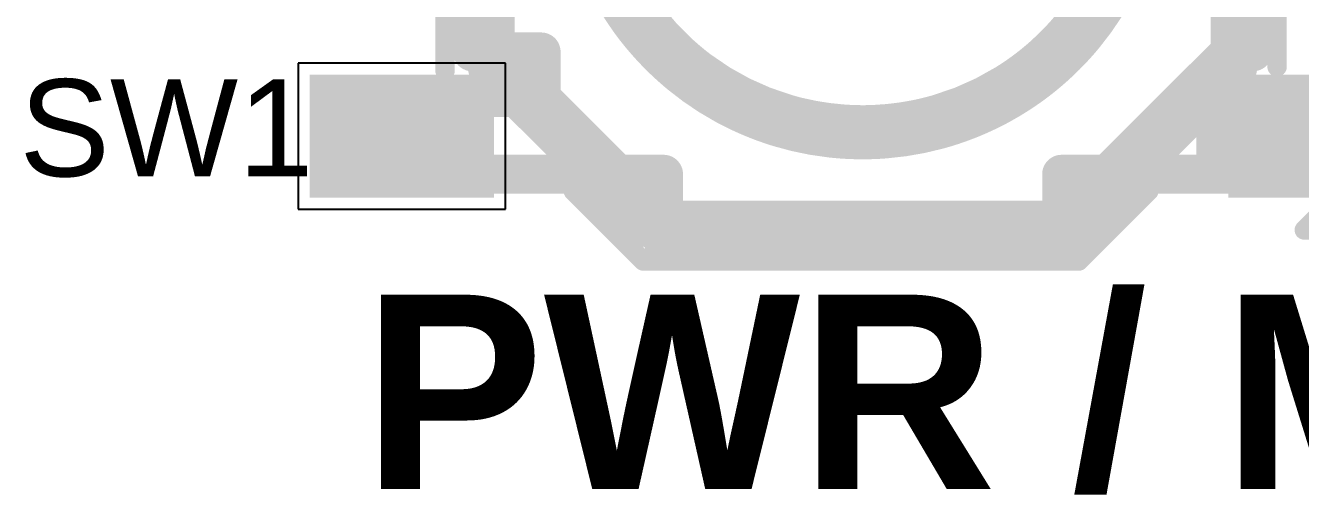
# Model space of a CAD drawing. Header units: inches. Extents: x -1.1 to 11.7, y -0.3 to 2.8.
# Drawn here: x -0.0381 to 0.2898, y 0.1892 to 0.3099 of the extents above; entities that cross this region are included whole.
import ezdxf

# ---------------------------------------------------------------- set-up
doc = ezdxf.new("R2010")
doc.units = ezdxf.units.IN
doc.header["$MEASUREMENT"] = 0
for name, color, linetype in [('Dimensions', 6, 'Continuous'), ('Top Layer', 1, 'Continuous'), ('Top Overlay', 2, 'Continuous'), ('Top Paste', 8, 'Continuous'), ('Top Solder', 216, 'Continuous')]:
    doc.layers.add(name, color=color, linetype=linetype)
doc.styles.add('Arial', font='', dxfattribs={"height": 0.2})
doc.styles.add('Arial_Bold', font='', dxfattribs={"height": 0.2})
doc.styles.get('Arial').set_extended_font_data('Arial')
doc.styles.get('Arial_Bold').set_extended_font_data('Arial', bold=True)

# ---------------------------------------------------------------- blocks, each defined once
blk = doc.blocks.new('TC_0522C_1_7_260G__24')
at = {"layer": 'Top Layer'}
for points in [[(-0.1378, 0.08465), (-0.09843, 0.08465), (-0.09843, 0.06102), (-0.1378, 0.06102)], [(0.09843, 0.08465), (0.1378, 0.08465), (0.1378, 0.06102), (0.09843, 0.06102)], [(-0.1378, -0.06102), (-0.09843, -0.06102), (-0.09843, -0.08465), (-0.1378, -0.08465)], [(0.09843, -0.06102), (0.1378, -0.06102), (0.1378, -0.08465), (0.09843, -0.08465)]]:
    blk.add_hatch(color=1, dxfattribs=at).paths.add_polyline_path(points)
at = {"layer": 'Top Paste'}
for points in [[(-0.1378, 0.08465), (-0.09843, 0.08465), (-0.09843, 0.06102), (-0.1378, 0.06102)], [(0.09843, 0.08465), (0.1378, 0.08465), (0.1378, 0.06102), (0.09843, 0.06102)], [(-0.1378, -0.06102), (-0.09843, -0.06102), (-0.09843, -0.08465), (-0.1378, -0.08465)], [(0.09843, -0.06102), (0.1378, -0.06102), (0.1378, -0.08465), (0.09843, -0.08465)]]:
    blk.add_hatch(color=8, dxfattribs=at).paths.add_polyline_path(points)
at = {"layer": 'Top Solder'}
for points in [[(-0.1418, 0.08865), (-0.09443, 0.08865), (-0.09443, 0.05702), (-0.1418, 0.05702)], [(0.09443, 0.08865), (0.1418, 0.08865), (0.1418, 0.05702), (0.09443, 0.05702)], [(-0.1418, -0.05702), (-0.09443, -0.05702), (-0.09443, -0.08865), (-0.1418, -0.08865)], [(0.09443, -0.05702), (0.1418, -0.05702), (0.1418, -0.08865), (0.09443, -0.08865)]]:
    blk.add_hatch(color=216, dxfattribs=at).paths.add_polyline_path(points)
at = {"layer": 'Top Overlay'}
for points in [[(-0.056, 0.105, 0.005, 0.005, 0), (-0.074, 0.087, 0.005, 0.005, 0)], [(0.056, 0.105, 0.005, 0.005, 0), (-0.056, 0.105, 0.005, 0.005, 0)], [(0.074, 0.087, 0.005, 0.005, 0), (0.056, 0.105, 0.005, 0.005, 0)], [(-0.119, 0.092, 0.005, 0.005, 0), (-0.124, 0.097, 0.005, 0.005, 0)], [(-0.114, 0.097, 0.005, 0.005, 0), (-0.124, 0.097, 0.005, 0.005, 0)], [(-0.114, 0.097, 0.005, 0.005, 0), (-0.119, 0.092, 0.005, 0.005, 0)], [(-0.107, -0.054, 0.005, 0.005, 0), (-0.107, 0.055, 0.005, 0.005, 0)], [(0.107, 0.056, 0.005, 0.005, 0), (0.107, -0.054, 0.005, 0.005, 0)], [(-0.056, -0.105, 0.005, 0.005, 0), (-0.074, -0.087, 0.005, 0.005, 0)], [(0.074, -0.087, 0.005, 0.005, 0), (0.056, -0.105, 0.005, 0.005, 0)], [(0.056, -0.105, 0.005, 0.005, 0), (-0.056, -0.105, 0.005, 0.005, 0)]]:
    blk.add_lwpolyline(points, format="xyseb", dxfattribs=at)
for points in [[(-0.05725, 0.105, 0.0025, 0.0025, 1), (-0.05475, 0.105, 0.0025, 0.0025, 1)], [(-0.05725, 0.105, 0.0025, 0.0025, 1), (-0.05475, 0.105, 0.0025, 0.0025, 1)], [(0.05475, 0.105, 0.0025, 0.0025, 1), (0.05725, 0.105, 0.0025, 0.0025, 1)], [(0.05475, 0.105, 0.0025, 0.0025, 1), (0.05725, 0.105, 0.0025, 0.0025, 1)], [(-0.12525, 0.097, 0.0025, 0.0025, 1), (-0.12275, 0.097, 0.0025, 0.0025, 1)], [(-0.12525, 0.097, 0.0025, 0.0025, 1), (-0.12275, 0.097, 0.0025, 0.0025, 1)], [(-0.11525, 0.097, 0.0025, 0.0025, 1), (-0.11275, 0.097, 0.0025, 0.0025, 1)], [(-0.11525, 0.097, 0.0025, 0.0025, 1), (-0.11275, 0.097, 0.0025, 0.0025, 1)], [(-0.12025, 0.092, 0.0025, 0.0025, 1), (-0.11775, 0.092, 0.0025, 0.0025, 1)], [(-0.12025, 0.092, 0.0025, 0.0025, 1), (-0.11775, 0.092, 0.0025, 0.0025, 1)], [(-0.07525, 0.087, 0.0025, 0.0025, 1), (-0.07275, 0.087, 0.0025, 0.0025, 1)], [(0.07275, 0.087, 0.0025, 0.0025, 1), (0.07525, 0.087, 0.0025, 0.0025, 1)], [(-0.10825, 0.055, 0.0025, 0.0025, 1), (-0.10575, 0.055, 0.0025, 0.0025, 1)], [(0.10575, 0.056, 0.0025, 0.0025, 1), (0.10825, 0.056, 0.0025, 0.0025, 1)], [(-0.10825, -0.054, 0.0025, 0.0025, 1), (-0.10575, -0.054, 0.0025, 0.0025, 1)], [(0.10575, -0.054, 0.0025, 0.0025, 1), (0.10825, -0.054, 0.0025, 0.0025, 1)], [(-0.07525, -0.087, 0.0025, 0.0025, 1), (-0.07275, -0.087, 0.0025, 0.0025, 1)], [(0.07275, -0.087, 0.0025, 0.0025, 1), (0.07525, -0.087, 0.0025, 0.0025, 1)], [(-0.05725, -0.105, 0.0025, 0.0025, 1), (-0.05475, -0.105, 0.0025, 0.0025, 1)], [(-0.05725, -0.105, 0.0025, 0.0025, 1), (-0.05475, -0.105, 0.0025, 0.0025, 1)], [(0.05475, -0.105, 0.0025, 0.0025, 1), (0.05725, -0.105, 0.0025, 0.0025, 1)], [(0.05475, -0.105, 0.0025, 0.0025, 1), (0.05725, -0.105, 0.0025, 0.0025, 1)]]:
    blk.add_lwpolyline(points, format="xyseb", close=True, dxfattribs=at)

msp = doc.modelspace()

# ---------------------------------------------------------------- hatches: boundary and pattern name
at = {"layer": 'Top Layer'}
msp.add_hatch(color=1, dxfattribs=at).paths.add_polyline_path([(0.26297, 0.26965), (0.29488, 0.26965), (0.29488, 0.29327), (0.26297, 0.29327)])

# ---------------------------------------------------------------- linework, layer by layer
at = {"layer": 'Dimensions'}
for points in [[(0.17717, 0.28245, 0.01, 0.01, -1), (0.17717, 0.42621, 0.01, 0.01, 0)], [(0.17717, 0.42621, 0.01, 0.01, -1), (0.17717, 0.28245, 0.01, 0.01, 0)], [(0.07677, 0.30315, 0.01, 0.01, 0), (0.07677, 0.40551, 0.01, 0.01, 0)], [(0.08268, 0.30315, 0.01, 0.01, 0), (0.08268, 0.40551, 0.01, 0.01, 0)], [(0.27165, 0.30315, 0.01, 0.01, 0), (0.27165, 0.40551, 0.01, 0.01, 0)], [(0.27756, 0.30315, 0.01, 0.01, 0), (0.27756, 0.40551, 0.01, 0.01, 0)], [(0.11699, 0.3115, 0.01, 0.01, -0.029802), (0.11241, 0.31881, 0.01, 0.01, 0)], [(0.24192, 0.31882, 0.01, 0.01, -0.04711), (0.23427, 0.3075, 0.01, 0.01, 0)], [(0.23677, 0.31781, 0.01, 0.01, -0.01472), (0.23453, 0.31438, 0.01, 0.01, 0)], [(0.12959, 0.30312, 0.01, 0.01, -0.060138), (0.11866, 0.31607, 0.01, 0.01, 0)], [(0.23453, 0.31438, 0.01, 0.01, -0.018719), (0.23135, 0.31018, 0.01, 0.01, 0)], [(0.11945, 0.30824, 0.01, 0.01, -0.014035), (0.11699, 0.3115, 0.01, 0.01, 0)], [(0.23135, 0.31018, 0.01, 0.01, -0.039139), (0.2237, 0.30217, 0.01, 0.01, 0)], [(0.12099, 0.30639, 0.01, 0.01, -0.008196), (0.11945, 0.30824, 0.01, 0.01, 0)], [(0.23427, 0.3075, 0.01, 0.01, -0.008139), (0.23271, 0.30566, 0.01, 0.01, 0)], [(0.12227, 0.30494, 0.01, 0.01, -0.006511), (0.12099, 0.30639, 0.01, 0.01, 0)], [(0.12342, 0.30369, 0.01, 0.01, -0.005657), (0.12227, 0.30494, 0.01, 0.01, 0)], [(0.12582, 0.30126, 0.01, 0.01, -0.011177), (0.12342, 0.30369, 0.01, 0.01, 0)], [(0.23141, 0.30422, 0.01, 0.01, -0.005613), (0.23024, 0.30298, 0.01, 0.01, 0)], [(0.23271, 0.30566, 0.01, 0.01, -0.006463), (0.23141, 0.30422, 0.01, 0.01, 0)], [(0.07677, 0.30315, 0.01, 0.01, 0), (0.08268, 0.30315, 0.01, 0.01, 0)], [(0.08071, 0.29887, 0.01, 0.01, 0), (0.08071, 0.30315, 0.01, 0.01, 0)], [(0.08268, 0.29969, 0.01, 0.01, 0), (0.08268, 0.30315, 0.01, 0.01, 0)], [(0.08268, 0.30315, 0.01, 0.01, 0), (0.09449, 0.30315, 0.01, 0.01, 0)], [(0.09449, 0.29134, 0.01, 0.01, 0), (0.09449, 0.30315, 0.01, 0.01, 0)], [(0.12706, 0.30009, 0.01, 0.01, -0.005613), (0.12582, 0.30126, 0.01, 0.01, 0)], [(0.1285, 0.29879, 0.01, 0.01, -0.006463), (0.12706, 0.30009, 0.01, 0.01, 0)], [(0.1315, 0.30141, 0.01, 0.01, -0.009168), (0.12959, 0.30312, 0.01, 0.01, 0)], [(0.13291, 0.30022, 0.01, 0.01, -0.006641), (0.1315, 0.30141, 0.01, 0.01, 0)], [(0.13415, 0.29922, 0.01, 0.01, -0.005804), (0.13291, 0.30022, 0.01, 0.01, 0)], [(0.22213, 0.30081, 0.01, 0.01, -0.005806), (0.22089, 0.29979, 0.01, 0.01, 0)], [(0.2237, 0.30217, 0.01, 0.01, -0.007483), (0.22213, 0.30081, 0.01, 0.01, 0)], [(0.22781, 0.30059, 0.01, 0.01, -0.005657), (0.22656, 0.29943, 0.01, 0.01, 0)], [(0.23024, 0.30298, 0.01, 0.01, -0.011177), (0.22781, 0.30059, 0.01, 0.01, 0)], [(0.24016, 0.27165, 0.01, 0.01, 0), (0.27165, 0.30315, 0.01, 0.01, 0)], [(0.27165, 0.29969, 0.01, 0.01, 0), (0.27165, 0.30315, 0.01, 0.01, 0)], [(0.27165, 0.30315, 0.01, 0.01, 0), (0.27756, 0.30315, 0.01, 0.01, 0)], [(0.27165, 0.30315, 0.01, 0.01, 0), (0.27165, 0.30315, 0.01, 0.01, 0)], [(0.27362, 0.29887, 0.01, 0.01, 0), (0.27362, 0.30315, 0.01, 0.01, 0)], [(0.08071, 0.29887, 0.01, 0.01, 0), (0.08268, 0.29969, 0.01, 0.01, 0)], [(0.08071, 0.29887, 0.01, 0.01, 0), (0.12171, 0.25787, 0.01, 0.01, 0)], [(0.08268, 0.29969, 0.01, 0.01, 0), (0.12252, 0.25984, 0.01, 0.01, 0)], [(0.13033, 0.29723, 0.01, 0.01, -0.008139), (0.1285, 0.29879, 0.01, 0.01, 0)], [(0.14166, 0.28957, 0.01, 0.01, -0.04711), (0.13033, 0.29723, 0.01, 0.01, 0)], [(0.13522, 0.2984, 0.01, 0.01, -0.004979), (0.13415, 0.29922, 0.01, 0.01, 0)], [(0.15759, 0.28722, 0.01, 0.01, -0.090271), (0.13522, 0.2984, 0.01, 0.01, 0)], [(0.21911, 0.2984, 0.01, 0.01, -0.021832), (0.21406, 0.29495, 0.01, 0.01, 0)], [(0.21911, 0.2984, 0.01, 0.01, 0), (0.21982, 0.29895, 0.01, 0.01, 0)], [(0.22089, 0.29979, 0.01, 0.01, -0.004976), (0.21982, 0.29895, 0.01, 0.01, 0)], [(0.22511, 0.29816, 0.01, 0.01, -0.008196), (0.22325, 0.29662, 0.01, 0.01, 0)], [(0.22656, 0.29943, 0.01, 0.01, -0.006511), (0.22511, 0.29816, 0.01, 0.01, 0)], [(0.23181, 0.25984, 0.01, 0.01, 0), (0.27165, 0.29969, 0.01, 0.01, 0)], [(0.23262, 0.25787, 0.01, 0.01, 0), (0.27362, 0.29887, 0.01, 0.01, 0)], [(0.27165, 0.29969, 0.01, 0.01, 0), (0.27362, 0.29887, 0.01, 0.01, 0)], [(0.21406, 0.29495, 0.01, 0.01, -0.068203), (0.19674, 0.28722, 0.01, 0.01, 0)], [(0.22, 0.29416, 0.01, 0.01, -0.029802), (0.21269, 0.28958, 0.01, 0.01, 0)], [(0.22325, 0.29662, 0.01, 0.01, -0.014035), (0.22, 0.29416, 0.01, 0.01, 0)], [(0.05118, 0.29134, 0.01, 0.01, 0), (0.06962, 0.29134, 0.01, 0.01, 0)], [(0.05118, 0.27165, 0.01, 0.01, 0), (0.05118, 0.29134, 0.01, 0.01, 0)], [(0.06962, 0.29134, 0.01, 0.01, 0), (0.07145, 0.29134, 0.01, 0.01, 0)], [(0.06962, 0.27165, 0.01, 0.01, 0), (0.06962, 0.29134, 0.01, 0.01, 0)], [(0.07145, 0.29134, 0.01, 0.01, 0), (0.07312, 0.29134, 0.01, 0.01, 0)], [(0.07145, 0.27165, 0.01, 0.01, 0), (0.07145, 0.29134, 0.01, 0.01, 0)], [(0.07312, 0.29134, 0.01, 0.01, 0), (0.07677, 0.29134, 0.01, 0.01, 0)], [(0.07312, 0.27165, 0.01, 0.01, 0), (0.07312, 0.29134, 0.01, 0.01, 0)], [(0.07677, 0.27165, 0.01, 0.01, 0), (0.07677, 0.29134, 0.01, 0.01, 0)], [(0.07677, 0.29134, 0.01, 0.01, 0), (0.08824, 0.29134, 0.01, 0.01, 0)], [(0.09449, 0.29134, 0.01, 0.01, 0), (0.11417, 0.27165, 0.01, 0.01, 0)], [(0.26609, 0.29134, 0.01, 0.01, 0), (0.27756, 0.29134, 0.01, 0.01, 0)], [(0.27756, 0.29134, 0.01, 0.01, 0), (0.28121, 0.29134, 0.01, 0.01, 0)], [(0.27756, 0.27165, 0.01, 0.01, 0), (0.27756, 0.29134, 0.01, 0.01, 0)], [(0.28121, 0.29134, 0.01, 0.01, 0), (0.28288, 0.29134, 0.01, 0.01, 0)], [(0.28121, 0.27165, 0.01, 0.01, 0), (0.28121, 0.29134, 0.01, 0.01, 0)], [(0.28288, 0.29134, 0.01, 0.01, 0), (0.28471, 0.29134, 0.01, 0.01, 0)], [(0.28288, 0.27165, 0.01, 0.01, 0), (0.28288, 0.29134, 0.01, 0.01, 0)], [(0.28471, 0.29134, 0.01, 0.01, 0), (0.30315, 0.29134, 0.01, 0.01, 0)], [(0.28471, 0.27165, 0.01, 0.01, 0), (0.28471, 0.29134, 0.01, 0.01, 0)], [(0.14444, 0.28813, 0.01, 0.01, -0.010674), (0.14166, 0.28957, 0.01, 0.01, 0)], [(0.1464, 0.2872, 0.01, 0.01, -0.00734), (0.14444, 0.28813, 0.01, 0.01, 0)], [(0.14818, 0.28641, 0.01, 0.01, -0.006481), (0.1464, 0.2872, 0.01, 0.01, 0)], [(0.15759, 0.28722, 0.01, 0.01, 0), (0.15879, 0.28688, 0.01, 0.01, 0)], [(0.16065, 0.2864, 0.01, 0.01, -0.006797), (0.15879, 0.28688, 0.01, 0.01, 0)], [(0.19674, 0.28722, 0.01, 0.01, -0.005604), (0.1952, 0.28679, 0.01, 0.01, 0)], [(0.20704, 0.2868, 0.01, 0.01, 0), (0.20726, 0.2869, 0.01, 0.01, 0)], [(0.20726, 0.2869, 0.01, 0.01, 0), (0.20749, 0.287, 0.01, 0.01, 0)], [(0.20749, 0.287, 0.01, 0.01, 0), (0.20771, 0.2871, 0.01, 0.01, 0)], [(0.20771, 0.2871, 0.01, 0.01, 0), (0.20882, 0.28761, 0.01, 0.01, 0)], [(0.21055, 0.28846, 0.01, 0.01, -0.00651), (0.20882, 0.28761, 0.01, 0.01, 0)], [(0.21269, 0.28958, 0.01, 0.01, -0.008195), (0.21055, 0.28846, 0.01, 0.01, 0)], [(0.14976, 0.28576, 0.01, 0.01, -0.005632), (0.14818, 0.28641, 0.01, 0.01, 0)], [(0.14976, 0.28576, 0.01, 0.01, 0), (0.14998, 0.28567, 0.01, 0.01, 0)], [(0.14998, 0.28567, 0.01, 0.01, 0), (0.15021, 0.28558, 0.01, 0.01, 0)], [(0.15021, 0.28558, 0.01, 0.01, 0), (0.15043, 0.2855, 0.01, 0.01, 0)], [(0.15043, 0.2855, 0.01, 0.01, 0), (0.15065, 0.28541, 0.01, 0.01, 0)], [(0.15065, 0.28541, 0.01, 0.01, 0), (0.15086, 0.28533, 0.01, 0.01, 0)], [(0.15086, 0.28533, 0.01, 0.01, 0), (0.15107, 0.28525, 0.01, 0.01, 0)], [(0.15107, 0.28525, 0.01, 0.01, 0), (0.15128, 0.28517, 0.01, 0.01, 0)], [(0.15128, 0.28517, 0.01, 0.01, 0), (0.1519, 0.28494, 0.01, 0.01, 0)], [(0.1519, 0.28494, 0.01, 0.01, 0), (0.15211, 0.28487, 0.01, 0.01, 0)], [(0.15211, 0.28487, 0.01, 0.01, 0), (0.15231, 0.28479, 0.01, 0.01, 0)], [(0.15231, 0.28479, 0.01, 0.01, 0), (0.15252, 0.28472, 0.01, 0.01, 0)], [(0.15252, 0.28472, 0.01, 0.01, 0), (0.15273, 0.28465, 0.01, 0.01, 0)], [(0.15273, 0.28465, 0.01, 0.01, 0), (0.15293, 0.28457, 0.01, 0.01, 0)], [(0.15293, 0.28457, 0.01, 0.01, 0), (0.15314, 0.2845, 0.01, 0.01, 0)], [(0.15314, 0.2845, 0.01, 0.01, 0), (0.15378, 0.28429, 0.01, 0.01, 0)], [(0.15569, 0.28367, 0.01, 0.01, -0.006755), (0.15378, 0.28429, 0.01, 0.01, 0)], [(0.16892, 0.28094, 0.01, 0.01, -0.04649), (0.15569, 0.28367, 0.01, 0.01, 0)], [(0.17195, 0.28462, 0.01, 0.01, -0.041383), (0.16065, 0.2864, 0.01, 0.01, 0)], [(0.17417, 0.28449, 0.01, 0.01, -0.007951), (0.17195, 0.28462, 0.01, 0.01, 0)], [(0.17575, 0.28444, 0.01, 0.01, -0.00562), (0.17417, 0.28449, 0.01, 0.01, 0)], [(0.17717, 0.28442, 0.01, 0.01, -0.004945), (0.17575, 0.28444, 0.01, 0.01, 0)], [(0.17717, 0.28442, 0.01, 0.01, 0), (0.17745, 0.28442, 0.01, 0.01, 0)], [(0.17717, 0.28245, 0.01, 0.01, 0), (0.17717, 0.28442, 0.01, 0.01, 0)], [(0.17872, 0.28444, 0.01, 0.01, -0.004472), (0.17745, 0.28442, 0.01, 0.01, 0)], [(0.18046, 0.2845, 0.01, 0.01, -0.006159), (0.17872, 0.28444, 0.01, 0.01, 0)], [(0.1907, 0.28574, 0.01, 0.01, -0.03733), (0.18046, 0.2845, 0.01, 0.01, 0)], [(0.19335, 0.28632, 0.01, 0.01, -0.009709), (0.1907, 0.28574, 0.01, 0.01, 0)], [(0.1952, 0.28679, 0.01, 0.01, -0.006783), (0.19335, 0.28632, 0.01, 0.01, 0)], [(0.19907, 0.2838, 0.01, 0.01, -0.009085), (0.19651, 0.28306, 0.01, 0.01, 0)], [(0.20098, 0.28443, 0.01, 0.01, -0.006767), (0.19907, 0.2838, 0.01, 0.01, 0)], [(0.20267, 0.28503, 0.01, 0.01, -0.005973), (0.20098, 0.28443, 0.01, 0.01, 0)], [(0.20414, 0.28559, 0.01, 0.01, -0.005189), (0.20267, 0.28503, 0.01, 0.01, 0)], [(0.20414, 0.28559, 0.01, 0.01, 0), (0.20435, 0.28567, 0.01, 0.01, 0)], [(0.20435, 0.28567, 0.01, 0.01, 0), (0.20456, 0.28575, 0.01, 0.01, 0)], [(0.20456, 0.28575, 0.01, 0.01, 0), (0.20477, 0.28584, 0.01, 0.01, 0)], [(0.20477, 0.28584, 0.01, 0.01, 0), (0.20499, 0.28593, 0.01, 0.01, 0)], [(0.20499, 0.28593, 0.01, 0.01, 0), (0.20521, 0.28602, 0.01, 0.01, 0)], [(0.20521, 0.28602, 0.01, 0.01, 0), (0.20544, 0.28611, 0.01, 0.01, 0)], [(0.20544, 0.28611, 0.01, 0.01, 0), (0.20635, 0.2865, 0.01, 0.01, 0)], [(0.20635, 0.2865, 0.01, 0.01, 0), (0.20658, 0.2866, 0.01, 0.01, 0)], [(0.20658, 0.2866, 0.01, 0.01, 0), (0.20681, 0.2867, 0.01, 0.01, 0)], [(0.20681, 0.2867, 0.01, 0.01, 0), (0.20704, 0.2868, 0.01, 0.01, 0)], [(0.17157, 0.28069, 0.01, 0.01, -0.009072), (0.16892, 0.28094, 0.01, 0.01, 0)], [(0.17358, 0.28057, 0.01, 0.01, -0.006758), (0.17157, 0.28069, 0.01, 0.01, 0)], [(0.17537, 0.28051, 0.01, 0.01, -0.005965), (0.17358, 0.28057, 0.01, 0.01, 0)], [(0.17717, 0.28049, 0.01, 0.01, -0.005919), (0.17537, 0.28051, 0.01, 0.01, 0)], [(0.17717, 0.28049, 0.01, 0.01, 0), (0.17717, 0.28245, 0.01, 0.01, 0)], [(0.17717, 0.28049, 0.01, 0.01, 0), (0.17784, 0.28049, 0.01, 0.01, 0)], [(0.17941, 0.28052, 0.01, 0.01, -0.005186), (0.17784, 0.28049, 0.01, 0.01, 0)], [(0.1812, 0.28059, 0.01, 0.01, -0.00597), (0.17941, 0.28052, 0.01, 0.01, 0)], [(0.18321, 0.28073, 0.01, 0.01, -0.006764), (0.1812, 0.28059, 0.01, 0.01, 0)], [(0.19651, 0.28306, 0.01, 0.01, -0.04656), (0.18321, 0.28073, 0.01, 0.01, 0)], [(0.05118, 0.27165, 0.01, 0.01, 0), (0.06962, 0.27165, 0.01, 0.01, 0)], [(0.06962, 0.27165, 0.01, 0.01, 0), (0.07145, 0.27165, 0.01, 0.01, 0)], [(0.07145, 0.27165, 0.01, 0.01, 0), (0.07312, 0.27165, 0.01, 0.01, 0)], [(0.07312, 0.27165, 0.01, 0.01, 0), (0.07677, 0.27165, 0.01, 0.01, 0)], [(0.07677, 0.27165, 0.01, 0.01, 0), (0.10793, 0.27165, 0.01, 0.01, 0)], [(0.11417, 0.27165, 0.01, 0.01, 0), (0.12598, 0.27165, 0.01, 0.01, 0)], [(0.12598, 0.25984, 0.01, 0.01, 0), (0.12598, 0.27165, 0.01, 0.01, 0)], [(0.22835, 0.25984, 0.01, 0.01, 0), (0.22835, 0.27165, 0.01, 0.01, 0)], [(0.22835, 0.27165, 0.01, 0.01, 0), (0.24016, 0.27165, 0.01, 0.01, 0)], [(0.2464, 0.27165, 0.01, 0.01, 0), (0.27756, 0.27165, 0.01, 0.01, 0)], [(0.27756, 0.27165, 0.01, 0.01, 0), (0.28121, 0.27165, 0.01, 0.01, 0)], [(0.28121, 0.27165, 0.01, 0.01, 0), (0.28288, 0.27165, 0.01, 0.01, 0)], [(0.28288, 0.27165, 0.01, 0.01, 0), (0.28471, 0.27165, 0.01, 0.01, 0)], [(0.28471, 0.27165, 0.01, 0.01, 0), (0.30315, 0.27165, 0.01, 0.01, 0)], [(0.12171, 0.25787, 0.01, 0.01, 0), (0.12252, 0.25984, 0.01, 0.01, 0)], [(0.12171, 0.25787, 0.01, 0.01, 0), (0.12598, 0.25787, 0.01, 0.01, 0)], [(0.12252, 0.25984, 0.01, 0.01, 0), (0.12598, 0.25984, 0.01, 0.01, 0)], [(0.12598, 0.25394, 0.01, 0.01, 0), (0.12598, 0.25984, 0.01, 0.01, 0)], [(0.12598, 0.25984, 0.01, 0.01, 0), (0.22835, 0.25984, 0.01, 0.01, 0)], [(0.22835, 0.25984, 0.01, 0.01, 0), (0.23181, 0.25984, 0.01, 0.01, 0)], [(0.22835, 0.25394, 0.01, 0.01, 0), (0.22835, 0.25984, 0.01, 0.01, 0)], [(0.22835, 0.25787, 0.01, 0.01, 0), (0.23262, 0.25787, 0.01, 0.01, 0)], [(0.23181, 0.25984, 0.01, 0.01, 0), (0.23262, 0.25787, 0.01, 0.01, 0)], [(0.12598, 0.25394, 0.01, 0.01, 0), (0.22835, 0.25394, 0.01, 0.01, 0)]]:
    msp.add_lwpolyline(points, format="xyseb", dxfattribs=at)
for points in [[(0.23203, 0.31438, 0.005, 0.005, 1), (0.23703, 0.31438, 0.005, 0.005, 1)], [(0.23203, 0.31438, 0.005, 0.005, 1), (0.23703, 0.31438, 0.005, 0.005, 1)], [(0.11449, 0.3115, 0.005, 0.005, 1), (0.11949, 0.3115, 0.005, 0.005, 1)], [(0.11449, 0.3115, 0.005, 0.005, 1), (0.11949, 0.3115, 0.005, 0.005, 1)], [(0.22885, 0.31018, 0.005, 0.005, 1), (0.23385, 0.31018, 0.005, 0.005, 1)], [(0.22885, 0.31018, 0.005, 0.005, 1), (0.23385, 0.31018, 0.005, 0.005, 1)], [(0.11695, 0.30824, 0.005, 0.005, 1), (0.12195, 0.30824, 0.005, 0.005, 1)], [(0.11695, 0.30824, 0.005, 0.005, 1), (0.12195, 0.30824, 0.005, 0.005, 1)], [(0.23177, 0.3075, 0.005, 0.005, 1), (0.23677, 0.3075, 0.005, 0.005, 1)], [(0.23177, 0.3075, 0.005, 0.005, 1), (0.23677, 0.3075, 0.005, 0.005, 1)], [(0.11849, 0.30639, 0.005, 0.005, 1), (0.12349, 0.30639, 0.005, 0.005, 1)], [(0.11849, 0.30639, 0.005, 0.005, 1), (0.12349, 0.30639, 0.005, 0.005, 1)], [(0.11977, 0.30494, 0.005, 0.005, 1), (0.12477, 0.30494, 0.005, 0.005, 1)], [(0.11977, 0.30494, 0.005, 0.005, 1), (0.12477, 0.30494, 0.005, 0.005, 1)], [(0.12092, 0.30369, 0.005, 0.005, 1), (0.12592, 0.30369, 0.005, 0.005, 1)], [(0.12092, 0.30369, 0.005, 0.005, 1), (0.12592, 0.30369, 0.005, 0.005, 1)], [(0.22891, 0.30422, 0.005, 0.005, 1), (0.23391, 0.30422, 0.005, 0.005, 1)], [(0.22891, 0.30422, 0.005, 0.005, 1), (0.23391, 0.30422, 0.005, 0.005, 1)], [(0.23021, 0.30566, 0.005, 0.005, 1), (0.23521, 0.30566, 0.005, 0.005, 1)], [(0.23021, 0.30566, 0.005, 0.005, 1), (0.23521, 0.30566, 0.005, 0.005, 1)], [(0.07427, 0.30315, 0.005, 0.005, 1), (0.07927, 0.30315, 0.005, 0.005, 1)], [(0.07427, 0.30315, 0.005, 0.005, 1), (0.07927, 0.30315, 0.005, 0.005, 1)], [(0.07821, 0.30315, 0.005, 0.005, 1), (0.08321, 0.30315, 0.005, 0.005, 1)], [(0.08018, 0.30315, 0.005, 0.005, 1), (0.08518, 0.30315, 0.005, 0.005, 1)], [(0.08018, 0.30315, 0.005, 0.005, 1), (0.08518, 0.30315, 0.005, 0.005, 1)], [(0.08018, 0.30315, 0.005, 0.005, 1), (0.08518, 0.30315, 0.005, 0.005, 1)], [(0.08018, 0.30315, 0.005, 0.005, 1), (0.08518, 0.30315, 0.005, 0.005, 1)], [(0.09199, 0.30315, 0.005, 0.005, 1), (0.09699, 0.30315, 0.005, 0.005, 1)], [(0.09199, 0.30315, 0.005, 0.005, 1), (0.09699, 0.30315, 0.005, 0.005, 1)], [(0.12332, 0.30126, 0.005, 0.005, 1), (0.12832, 0.30126, 0.005, 0.005, 1)], [(0.12332, 0.30126, 0.005, 0.005, 1), (0.12832, 0.30126, 0.005, 0.005, 1)], [(0.12456, 0.30009, 0.005, 0.005, 1), (0.12956, 0.30009, 0.005, 0.005, 1)], [(0.12456, 0.30009, 0.005, 0.005, 1), (0.12956, 0.30009, 0.005, 0.005, 1)], [(0.12709, 0.30312, 0.005, 0.005, 1), (0.13209, 0.30312, 0.005, 0.005, 1)], [(0.12709, 0.30312, 0.005, 0.005, 1), (0.13209, 0.30312, 0.005, 0.005, 1)], [(0.129, 0.30141, 0.005, 0.005, 1), (0.134, 0.30141, 0.005, 0.005, 1)], [(0.129, 0.30141, 0.005, 0.005, 1), (0.134, 0.30141, 0.005, 0.005, 1)], [(0.13041, 0.30022, 0.005, 0.005, 1), (0.13541, 0.30022, 0.005, 0.005, 1)], [(0.13041, 0.30022, 0.005, 0.005, 1), (0.13541, 0.30022, 0.005, 0.005, 1)], [(0.21963, 0.30081, 0.005, 0.005, 1), (0.22463, 0.30081, 0.005, 0.005, 1)], [(0.21963, 0.30081, 0.005, 0.005, 1), (0.22463, 0.30081, 0.005, 0.005, 1)], [(0.2212, 0.30217, 0.005, 0.005, 1), (0.2262, 0.30217, 0.005, 0.005, 1)], [(0.2212, 0.30217, 0.005, 0.005, 1), (0.2262, 0.30217, 0.005, 0.005, 1)], [(0.22531, 0.30059, 0.005, 0.005, 1), (0.23031, 0.30059, 0.005, 0.005, 1)], [(0.22531, 0.30059, 0.005, 0.005, 1), (0.23031, 0.30059, 0.005, 0.005, 1)], [(0.22774, 0.30298, 0.005, 0.005, 1), (0.23274, 0.30298, 0.005, 0.005, 1)], [(0.22774, 0.30298, 0.005, 0.005, 1), (0.23274, 0.30298, 0.005, 0.005, 1)], [(0.26915, 0.30315, 0.005, 0.005, 1), (0.27415, 0.30315, 0.005, 0.005, 1)], [(0.26915, 0.30315, 0.005, 0.005, 1), (0.27415, 0.30315, 0.005, 0.005, 1)], [(0.26915, 0.30315, 0.005, 0.005, 1), (0.27415, 0.30315, 0.005, 0.005, 1)], [(0.26915, 0.30315, 0.005, 0.005, 1), (0.27415, 0.30315, 0.005, 0.005, 1)], [(0.26915, 0.30315, 0.005, 0.005, 1), (0.27415, 0.30315, 0.005, 0.005, 1)], [(0.26915, 0.30315, 0.005, 0.005, 1), (0.27415, 0.30315, 0.005, 0.005, 1)], [(0.27112, 0.30315, 0.005, 0.005, 1), (0.27612, 0.30315, 0.005, 0.005, 1)], [(0.27506, 0.30315, 0.005, 0.005, 1), (0.28006, 0.30315, 0.005, 0.005, 1)], [(0.27506, 0.30315, 0.005, 0.005, 1), (0.28006, 0.30315, 0.005, 0.005, 1)], [(0.07821, 0.29887, 0.005, 0.005, 1), (0.08321, 0.29887, 0.005, 0.005, 1)], [(0.07821, 0.29887, 0.005, 0.005, 1), (0.08321, 0.29887, 0.005, 0.005, 1)], [(0.07821, 0.29887, 0.005, 0.005, 1), (0.08321, 0.29887, 0.005, 0.005, 1)], [(0.08018, 0.29969, 0.005, 0.005, 1), (0.08518, 0.29969, 0.005, 0.005, 1)], [(0.08018, 0.29969, 0.005, 0.005, 1), (0.08518, 0.29969, 0.005, 0.005, 1)], [(0.08018, 0.29969, 0.005, 0.005, 1), (0.08518, 0.29969, 0.005, 0.005, 1)], [(0.126, 0.29879, 0.005, 0.005, 1), (0.131, 0.29879, 0.005, 0.005, 1)], [(0.126, 0.29879, 0.005, 0.005, 1), (0.131, 0.29879, 0.005, 0.005, 1)], [(0.12783, 0.29723, 0.005, 0.005, 1), (0.13283, 0.29723, 0.005, 0.005, 1)], [(0.12783, 0.29723, 0.005, 0.005, 1), (0.13283, 0.29723, 0.005, 0.005, 1)], [(0.13165, 0.29922, 0.005, 0.005, 1), (0.13665, 0.29922, 0.005, 0.005, 1)], [(0.13165, 0.29922, 0.005, 0.005, 1), (0.13665, 0.29922, 0.005, 0.005, 1)], [(0.13272, 0.2984, 0.005, 0.005, 1), (0.13772, 0.2984, 0.005, 0.005, 1)], [(0.13272, 0.2984, 0.005, 0.005, 1), (0.13772, 0.2984, 0.005, 0.005, 1)], [(0.21661, 0.2984, 0.005, 0.005, 1), (0.22161, 0.2984, 0.005, 0.005, 1)], [(0.21661, 0.2984, 0.005, 0.005, 1), (0.22161, 0.2984, 0.005, 0.005, 1)], [(0.21732, 0.29895, 0.005, 0.005, 1), (0.22232, 0.29895, 0.005, 0.005, 1)], [(0.21732, 0.29895, 0.005, 0.005, 1), (0.22232, 0.29895, 0.005, 0.005, 1)], [(0.21839, 0.29979, 0.005, 0.005, 1), (0.22339, 0.29979, 0.005, 0.005, 1)], [(0.21839, 0.29979, 0.005, 0.005, 1), (0.22339, 0.29979, 0.005, 0.005, 1)], [(0.22261, 0.29816, 0.005, 0.005, 1), (0.22761, 0.29816, 0.005, 0.005, 1)], [(0.22261, 0.29816, 0.005, 0.005, 1), (0.22761, 0.29816, 0.005, 0.005, 1)], [(0.22406, 0.29943, 0.005, 0.005, 1), (0.22906, 0.29943, 0.005, 0.005, 1)], [(0.22406, 0.29943, 0.005, 0.005, 1), (0.22906, 0.29943, 0.005, 0.005, 1)], [(0.26915, 0.29969, 0.005, 0.005, 1), (0.27415, 0.29969, 0.005, 0.005, 1)], [(0.26915, 0.29969, 0.005, 0.005, 1), (0.27415, 0.29969, 0.005, 0.005, 1)], [(0.26915, 0.29969, 0.005, 0.005, 1), (0.27415, 0.29969, 0.005, 0.005, 1)], [(0.27112, 0.29887, 0.005, 0.005, 1), (0.27612, 0.29887, 0.005, 0.005, 1)], [(0.27112, 0.29887, 0.005, 0.005, 1), (0.27612, 0.29887, 0.005, 0.005, 1)], [(0.27112, 0.29887, 0.005, 0.005, 1), (0.27612, 0.29887, 0.005, 0.005, 1)], [(0.21156, 0.29495, 0.005, 0.005, 1), (0.21656, 0.29495, 0.005, 0.005, 1)], [(0.21156, 0.29495, 0.005, 0.005, 1), (0.21656, 0.29495, 0.005, 0.005, 1)], [(0.2175, 0.29416, 0.005, 0.005, 1), (0.2225, 0.29416, 0.005, 0.005, 1)], [(0.2175, 0.29416, 0.005, 0.005, 1), (0.2225, 0.29416, 0.005, 0.005, 1)], [(0.22075, 0.29662, 0.005, 0.005, 1), (0.22575, 0.29662, 0.005, 0.005, 1)], [(0.22075, 0.29662, 0.005, 0.005, 1), (0.22575, 0.29662, 0.005, 0.005, 1)], [(0.04868, 0.29134, 0.005, 0.005, 1), (0.05368, 0.29134, 0.005, 0.005, 1)], [(0.04868, 0.29134, 0.005, 0.005, 1), (0.05368, 0.29134, 0.005, 0.005, 1)], [(0.06712, 0.29134, 0.005, 0.005, 1), (0.07212, 0.29134, 0.005, 0.005, 1)], [(0.06712, 0.29134, 0.005, 0.005, 1), (0.07212, 0.29134, 0.005, 0.005, 1)], [(0.06712, 0.29134, 0.005, 0.005, 1), (0.07212, 0.29134, 0.005, 0.005, 1)], [(0.06895, 0.29134, 0.005, 0.005, 1), (0.07395, 0.29134, 0.005, 0.005, 1)], [(0.06895, 0.29134, 0.005, 0.005, 1), (0.07395, 0.29134, 0.005, 0.005, 1)], [(0.06895, 0.29134, 0.005, 0.005, 1), (0.07395, 0.29134, 0.005, 0.005, 1)], [(0.07062, 0.29134, 0.005, 0.005, 1), (0.07562, 0.29134, 0.005, 0.005, 1)], [(0.07062, 0.29134, 0.005, 0.005, 1), (0.07562, 0.29134, 0.005, 0.005, 1)], [(0.07062, 0.29134, 0.005, 0.005, 1), (0.07562, 0.29134, 0.005, 0.005, 1)], [(0.07427, 0.29134, 0.005, 0.005, 1), (0.07927, 0.29134, 0.005, 0.005, 1)], [(0.07427, 0.29134, 0.005, 0.005, 1), (0.07927, 0.29134, 0.005, 0.005, 1)], [(0.07427, 0.29134, 0.005, 0.005, 1), (0.07927, 0.29134, 0.005, 0.005, 1)], [(0.08574, 0.29134, 0.005, 0.005, 1), (0.09074, 0.29134, 0.005, 0.005, 1)], [(0.09199, 0.29134, 0.005, 0.005, 1), (0.09699, 0.29134, 0.005, 0.005, 1)], [(0.09199, 0.29134, 0.005, 0.005, 1), (0.09699, 0.29134, 0.005, 0.005, 1)], [(0.26359, 0.29134, 0.005, 0.005, 1), (0.26859, 0.29134, 0.005, 0.005, 1)], [(0.27506, 0.29134, 0.005, 0.005, 1), (0.28006, 0.29134, 0.005, 0.005, 1)], [(0.27506, 0.29134, 0.005, 0.005, 1), (0.28006, 0.29134, 0.005, 0.005, 1)], [(0.27506, 0.29134, 0.005, 0.005, 1), (0.28006, 0.29134, 0.005, 0.005, 1)], [(0.27871, 0.29134, 0.005, 0.005, 1), (0.28371, 0.29134, 0.005, 0.005, 1)], [(0.27871, 0.29134, 0.005, 0.005, 1), (0.28371, 0.29134, 0.005, 0.005, 1)], [(0.27871, 0.29134, 0.005, 0.005, 1), (0.28371, 0.29134, 0.005, 0.005, 1)], [(0.28038, 0.29134, 0.005, 0.005, 1), (0.28538, 0.29134, 0.005, 0.005, 1)], [(0.28038, 0.29134, 0.005, 0.005, 1), (0.28538, 0.29134, 0.005, 0.005, 1)], [(0.28038, 0.29134, 0.005, 0.005, 1), (0.28538, 0.29134, 0.005, 0.005, 1)], [(0.28221, 0.29134, 0.005, 0.005, 1), (0.28721, 0.29134, 0.005, 0.005, 1)], [(0.28221, 0.29134, 0.005, 0.005, 1), (0.28721, 0.29134, 0.005, 0.005, 1)], [(0.28221, 0.29134, 0.005, 0.005, 1), (0.28721, 0.29134, 0.005, 0.005, 1)], [(0.13916, 0.28957, 0.005, 0.005, 1), (0.14416, 0.28957, 0.005, 0.005, 1)], [(0.13916, 0.28957, 0.005, 0.005, 1), (0.14416, 0.28957, 0.005, 0.005, 1)], [(0.14194, 0.28813, 0.005, 0.005, 1), (0.14694, 0.28813, 0.005, 0.005, 1)], [(0.14194, 0.28813, 0.005, 0.005, 1), (0.14694, 0.28813, 0.005, 0.005, 1)], [(0.1439, 0.2872, 0.005, 0.005, 1), (0.1489, 0.2872, 0.005, 0.005, 1)], [(0.1439, 0.2872, 0.005, 0.005, 1), (0.1489, 0.2872, 0.005, 0.005, 1)], [(0.15509, 0.28722, 0.005, 0.005, 1), (0.16009, 0.28722, 0.005, 0.005, 1)], [(0.15509, 0.28722, 0.005, 0.005, 1), (0.16009, 0.28722, 0.005, 0.005, 1)], [(0.15629, 0.28688, 0.005, 0.005, 1), (0.16129, 0.28688, 0.005, 0.005, 1)], [(0.15629, 0.28688, 0.005, 0.005, 1), (0.16129, 0.28688, 0.005, 0.005, 1)], [(0.19424, 0.28722, 0.005, 0.005, 1), (0.19924, 0.28722, 0.005, 0.005, 1)], [(0.19424, 0.28722, 0.005, 0.005, 1), (0.19924, 0.28722, 0.005, 0.005, 1)], [(0.20476, 0.2869, 0.005, 0.005, 1), (0.20976, 0.2869, 0.005, 0.005, 1)], [(0.20476, 0.2869, 0.005, 0.005, 1), (0.20976, 0.2869, 0.005, 0.005, 1)], [(0.20499, 0.287, 0.005, 0.005, 1), (0.20999, 0.287, 0.005, 0.005, 1)], [(0.20499, 0.287, 0.005, 0.005, 1), (0.20999, 0.287, 0.005, 0.005, 1)], [(0.20521, 0.2871, 0.005, 0.005, 1), (0.21021, 0.2871, 0.005, 0.005, 1)], [(0.20521, 0.2871, 0.005, 0.005, 1), (0.21021, 0.2871, 0.005, 0.005, 1)], [(0.20632, 0.28761, 0.005, 0.005, 1), (0.21132, 0.28761, 0.005, 0.005, 1)], [(0.20632, 0.28761, 0.005, 0.005, 1), (0.21132, 0.28761, 0.005, 0.005, 1)], [(0.20805, 0.28846, 0.005, 0.005, 1), (0.21305, 0.28846, 0.005, 0.005, 1)], [(0.20805, 0.28846, 0.005, 0.005, 1), (0.21305, 0.28846, 0.005, 0.005, 1)], [(0.21019, 0.28958, 0.005, 0.005, 1), (0.21519, 0.28958, 0.005, 0.005, 1)], [(0.21019, 0.28958, 0.005, 0.005, 1), (0.21519, 0.28958, 0.005, 0.005, 1)], [(0.14568, 0.28641, 0.005, 0.005, 1), (0.15068, 0.28641, 0.005, 0.005, 1)], [(0.14568, 0.28641, 0.005, 0.005, 1), (0.15068, 0.28641, 0.005, 0.005, 1)], [(0.14726, 0.28576, 0.005, 0.005, 1), (0.15226, 0.28576, 0.005, 0.005, 1)], [(0.14726, 0.28576, 0.005, 0.005, 1), (0.15226, 0.28576, 0.005, 0.005, 1)], [(0.14748, 0.28567, 0.005, 0.005, 1), (0.15248, 0.28567, 0.005, 0.005, 1)], [(0.14748, 0.28567, 0.005, 0.005, 1), (0.15248, 0.28567, 0.005, 0.005, 1)], [(0.14771, 0.28558, 0.005, 0.005, 1), (0.15271, 0.28558, 0.005, 0.005, 1)], [(0.14771, 0.28558, 0.005, 0.005, 1), (0.15271, 0.28558, 0.005, 0.005, 1)], [(0.14793, 0.2855, 0.005, 0.005, 1), (0.15293, 0.2855, 0.005, 0.005, 1)], [(0.14793, 0.2855, 0.005, 0.005, 1), (0.15293, 0.2855, 0.005, 0.005, 1)], [(0.14815, 0.28541, 0.005, 0.005, 1), (0.15315, 0.28541, 0.005, 0.005, 1)], [(0.14815, 0.28541, 0.005, 0.005, 1), (0.15315, 0.28541, 0.005, 0.005, 1)], [(0.14836, 0.28533, 0.005, 0.005, 1), (0.15336, 0.28533, 0.005, 0.005, 1)], [(0.14836, 0.28533, 0.005, 0.005, 1), (0.15336, 0.28533, 0.005, 0.005, 1)], [(0.14857, 0.28525, 0.005, 0.005, 1), (0.15357, 0.28525, 0.005, 0.005, 1)], [(0.14857, 0.28525, 0.005, 0.005, 1), (0.15357, 0.28525, 0.005, 0.005, 1)], [(0.14878, 0.28517, 0.005, 0.005, 1), (0.15378, 0.28517, 0.005, 0.005, 1)], [(0.14878, 0.28517, 0.005, 0.005, 1), (0.15378, 0.28517, 0.005, 0.005, 1)], [(0.1494, 0.28494, 0.005, 0.005, 1), (0.1544, 0.28494, 0.005, 0.005, 1)], [(0.1494, 0.28494, 0.005, 0.005, 1), (0.1544, 0.28494, 0.005, 0.005, 1)], [(0.14961, 0.28487, 0.005, 0.005, 1), (0.15461, 0.28487, 0.005, 0.005, 1)], [(0.14961, 0.28487, 0.005, 0.005, 1), (0.15461, 0.28487, 0.005, 0.005, 1)], [(0.14981, 0.28479, 0.005, 0.005, 1), (0.15481, 0.28479, 0.005, 0.005, 1)], [(0.14981, 0.28479, 0.005, 0.005, 1), (0.15481, 0.28479, 0.005, 0.005, 1)], [(0.15002, 0.28472, 0.005, 0.005, 1), (0.15502, 0.28472, 0.005, 0.005, 1)], [(0.15002, 0.28472, 0.005, 0.005, 1), (0.15502, 0.28472, 0.005, 0.005, 1)], [(0.15023, 0.28465, 0.005, 0.005, 1), (0.15523, 0.28465, 0.005, 0.005, 1)], [(0.15023, 0.28465, 0.005, 0.005, 1), (0.15523, 0.28465, 0.005, 0.005, 1)], [(0.15043, 0.28457, 0.005, 0.005, 1), (0.15543, 0.28457, 0.005, 0.005, 1)], [(0.15043, 0.28457, 0.005, 0.005, 1), (0.15543, 0.28457, 0.005, 0.005, 1)], [(0.15064, 0.2845, 0.005, 0.005, 1), (0.15564, 0.2845, 0.005, 0.005, 1)], [(0.15064, 0.2845, 0.005, 0.005, 1), (0.15564, 0.2845, 0.005, 0.005, 1)], [(0.15128, 0.28429, 0.005, 0.005, 1), (0.15628, 0.28429, 0.005, 0.005, 1)], [(0.15128, 0.28429, 0.005, 0.005, 1), (0.15628, 0.28429, 0.005, 0.005, 1)], [(0.15319, 0.28367, 0.005, 0.005, 1), (0.15819, 0.28367, 0.005, 0.005, 1)], [(0.15319, 0.28367, 0.005, 0.005, 1), (0.15819, 0.28367, 0.005, 0.005, 1)], [(0.15815, 0.2864, 0.005, 0.005, 1), (0.16315, 0.2864, 0.005, 0.005, 1)], [(0.15815, 0.2864, 0.005, 0.005, 1), (0.16315, 0.2864, 0.005, 0.005, 1)], [(0.16945, 0.28462, 0.005, 0.005, 1), (0.17445, 0.28462, 0.005, 0.005, 1)], [(0.16945, 0.28462, 0.005, 0.005, 1), (0.17445, 0.28462, 0.005, 0.005, 1)], [(0.17167, 0.28449, 0.005, 0.005, 1), (0.17667, 0.28449, 0.005, 0.005, 1)], [(0.17167, 0.28449, 0.005, 0.005, 1), (0.17667, 0.28449, 0.005, 0.005, 1)], [(0.17325, 0.28444, 0.005, 0.005, 1), (0.17825, 0.28444, 0.005, 0.005, 1)], [(0.17325, 0.28444, 0.005, 0.005, 1), (0.17825, 0.28444, 0.005, 0.005, 1)], [(0.17467, 0.28442, 0.005, 0.005, 1), (0.17967, 0.28442, 0.005, 0.005, 1)], [(0.17467, 0.28442, 0.005, 0.005, 1), (0.17967, 0.28442, 0.005, 0.005, 1)], [(0.17467, 0.28442, 0.005, 0.005, 1), (0.17967, 0.28442, 0.005, 0.005, 1)], [(0.17495, 0.28442, 0.005, 0.005, 1), (0.17995, 0.28442, 0.005, 0.005, 1)], [(0.17495, 0.28442, 0.005, 0.005, 1), (0.17995, 0.28442, 0.005, 0.005, 1)], [(0.17622, 0.28444, 0.005, 0.005, 1), (0.18122, 0.28444, 0.005, 0.005, 1)], [(0.17622, 0.28444, 0.005, 0.005, 1), (0.18122, 0.28444, 0.005, 0.005, 1)], [(0.17796, 0.2845, 0.005, 0.005, 1), (0.18296, 0.2845, 0.005, 0.005, 1)], [(0.17796, 0.2845, 0.005, 0.005, 1), (0.18296, 0.2845, 0.005, 0.005, 1)], [(0.1882, 0.28574, 0.005, 0.005, 1), (0.1932, 0.28574, 0.005, 0.005, 1)], [(0.1882, 0.28574, 0.005, 0.005, 1), (0.1932, 0.28574, 0.005, 0.005, 1)], [(0.19085, 0.28632, 0.005, 0.005, 1), (0.19585, 0.28632, 0.005, 0.005, 1)], [(0.19085, 0.28632, 0.005, 0.005, 1), (0.19585, 0.28632, 0.005, 0.005, 1)], [(0.1927, 0.28679, 0.005, 0.005, 1), (0.1977, 0.28679, 0.005, 0.005, 1)], [(0.1927, 0.28679, 0.005, 0.005, 1), (0.1977, 0.28679, 0.005, 0.005, 1)], [(0.19657, 0.2838, 0.005, 0.005, 1), (0.20157, 0.2838, 0.005, 0.005, 1)], [(0.19657, 0.2838, 0.005, 0.005, 1), (0.20157, 0.2838, 0.005, 0.005, 1)], [(0.19848, 0.28443, 0.005, 0.005, 1), (0.20348, 0.28443, 0.005, 0.005, 1)], [(0.19848, 0.28443, 0.005, 0.005, 1), (0.20348, 0.28443, 0.005, 0.005, 1)], [(0.20017, 0.28503, 0.005, 0.005, 1), (0.20517, 0.28503, 0.005, 0.005, 1)], [(0.20017, 0.28503, 0.005, 0.005, 1), (0.20517, 0.28503, 0.005, 0.005, 1)], [(0.20164, 0.28559, 0.005, 0.005, 1), (0.20664, 0.28559, 0.005, 0.005, 1)], [(0.20164, 0.28559, 0.005, 0.005, 1), (0.20664, 0.28559, 0.005, 0.005, 1)], [(0.20185, 0.28567, 0.005, 0.005, 1), (0.20685, 0.28567, 0.005, 0.005, 1)], [(0.20185, 0.28567, 0.005, 0.005, 1), (0.20685, 0.28567, 0.005, 0.005, 1)], [(0.20206, 0.28575, 0.005, 0.005, 1), (0.20706, 0.28575, 0.005, 0.005, 1)], [(0.20206, 0.28575, 0.005, 0.005, 1), (0.20706, 0.28575, 0.005, 0.005, 1)], [(0.20227, 0.28584, 0.005, 0.005, 1), (0.20727, 0.28584, 0.005, 0.005, 1)], [(0.20227, 0.28584, 0.005, 0.005, 1), (0.20727, 0.28584, 0.005, 0.005, 1)], [(0.20249, 0.28593, 0.005, 0.005, 1), (0.20749, 0.28593, 0.005, 0.005, 1)], [(0.20249, 0.28593, 0.005, 0.005, 1), (0.20749, 0.28593, 0.005, 0.005, 1)], [(0.20271, 0.28602, 0.005, 0.005, 1), (0.20771, 0.28602, 0.005, 0.005, 1)], [(0.20271, 0.28602, 0.005, 0.005, 1), (0.20771, 0.28602, 0.005, 0.005, 1)], [(0.20294, 0.28611, 0.005, 0.005, 1), (0.20794, 0.28611, 0.005, 0.005, 1)], [(0.20294, 0.28611, 0.005, 0.005, 1), (0.20794, 0.28611, 0.005, 0.005, 1)], [(0.20385, 0.2865, 0.005, 0.005, 1), (0.20885, 0.2865, 0.005, 0.005, 1)], [(0.20385, 0.2865, 0.005, 0.005, 1), (0.20885, 0.2865, 0.005, 0.005, 1)], [(0.20408, 0.2866, 0.005, 0.005, 1), (0.20908, 0.2866, 0.005, 0.005, 1)], [(0.20408, 0.2866, 0.005, 0.005, 1), (0.20908, 0.2866, 0.005, 0.005, 1)], [(0.20431, 0.2867, 0.005, 0.005, 1), (0.20931, 0.2867, 0.005, 0.005, 1)], [(0.20431, 0.2867, 0.005, 0.005, 1), (0.20931, 0.2867, 0.005, 0.005, 1)], [(0.20454, 0.2868, 0.005, 0.005, 1), (0.20954, 0.2868, 0.005, 0.005, 1)], [(0.20454, 0.2868, 0.005, 0.005, 1), (0.20954, 0.2868, 0.005, 0.005, 1)], [(0.16642, 0.28094, 0.005, 0.005, 1), (0.17142, 0.28094, 0.005, 0.005, 1)], [(0.16642, 0.28094, 0.005, 0.005, 1), (0.17142, 0.28094, 0.005, 0.005, 1)], [(0.16907, 0.28069, 0.005, 0.005, 1), (0.17407, 0.28069, 0.005, 0.005, 1)], [(0.16907, 0.28069, 0.005, 0.005, 1), (0.17407, 0.28069, 0.005, 0.005, 1)], [(0.17108, 0.28057, 0.005, 0.005, 1), (0.17608, 0.28057, 0.005, 0.005, 1)], [(0.17108, 0.28057, 0.005, 0.005, 1), (0.17608, 0.28057, 0.005, 0.005, 1)], [(0.17287, 0.28051, 0.005, 0.005, 1), (0.17787, 0.28051, 0.005, 0.005, 1)], [(0.17287, 0.28051, 0.005, 0.005, 1), (0.17787, 0.28051, 0.005, 0.005, 1)], [(0.17467, 0.28245, 0.005, 0.005, 1), (0.17967, 0.28245, 0.005, 0.005, 1)], [(0.17467, 0.28245, 0.005, 0.005, 1), (0.17967, 0.28245, 0.005, 0.005, 1)], [(0.17467, 0.28245, 0.005, 0.005, 1), (0.17967, 0.28245, 0.005, 0.005, 1)], [(0.17467, 0.28245, 0.005, 0.005, 1), (0.17967, 0.28245, 0.005, 0.005, 1)], [(0.17467, 0.28049, 0.005, 0.005, 1), (0.17967, 0.28049, 0.005, 0.005, 1)], [(0.17467, 0.28049, 0.005, 0.005, 1), (0.17967, 0.28049, 0.005, 0.005, 1)], [(0.17467, 0.28049, 0.005, 0.005, 1), (0.17967, 0.28049, 0.005, 0.005, 1)], [(0.17534, 0.28049, 0.005, 0.005, 1), (0.18034, 0.28049, 0.005, 0.005, 1)], [(0.17534, 0.28049, 0.005, 0.005, 1), (0.18034, 0.28049, 0.005, 0.005, 1)], [(0.17691, 0.28052, 0.005, 0.005, 1), (0.18191, 0.28052, 0.005, 0.005, 1)], [(0.17691, 0.28052, 0.005, 0.005, 1), (0.18191, 0.28052, 0.005, 0.005, 1)], [(0.1787, 0.28059, 0.005, 0.005, 1), (0.1837, 0.28059, 0.005, 0.005, 1)], [(0.1787, 0.28059, 0.005, 0.005, 1), (0.1837, 0.28059, 0.005, 0.005, 1)], [(0.18071, 0.28073, 0.005, 0.005, 1), (0.18571, 0.28073, 0.005, 0.005, 1)], [(0.18071, 0.28073, 0.005, 0.005, 1), (0.18571, 0.28073, 0.005, 0.005, 1)], [(0.19401, 0.28306, 0.005, 0.005, 1), (0.19901, 0.28306, 0.005, 0.005, 1)], [(0.19401, 0.28306, 0.005, 0.005, 1), (0.19901, 0.28306, 0.005, 0.005, 1)], [(0.04868, 0.27165, 0.005, 0.005, 1), (0.05368, 0.27165, 0.005, 0.005, 1)], [(0.04868, 0.27165, 0.005, 0.005, 1), (0.05368, 0.27165, 0.005, 0.005, 1)], [(0.06712, 0.27165, 0.005, 0.005, 1), (0.07212, 0.27165, 0.005, 0.005, 1)], [(0.06712, 0.27165, 0.005, 0.005, 1), (0.07212, 0.27165, 0.005, 0.005, 1)], [(0.06712, 0.27165, 0.005, 0.005, 1), (0.07212, 0.27165, 0.005, 0.005, 1)], [(0.06895, 0.27165, 0.005, 0.005, 1), (0.07395, 0.27165, 0.005, 0.005, 1)], [(0.06895, 0.27165, 0.005, 0.005, 1), (0.07395, 0.27165, 0.005, 0.005, 1)], [(0.06895, 0.27165, 0.005, 0.005, 1), (0.07395, 0.27165, 0.005, 0.005, 1)], [(0.07062, 0.27165, 0.005, 0.005, 1), (0.07562, 0.27165, 0.005, 0.005, 1)], [(0.07062, 0.27165, 0.005, 0.005, 1), (0.07562, 0.27165, 0.005, 0.005, 1)], [(0.07062, 0.27165, 0.005, 0.005, 1), (0.07562, 0.27165, 0.005, 0.005, 1)], [(0.07427, 0.27165, 0.005, 0.005, 1), (0.07927, 0.27165, 0.005, 0.005, 1)], [(0.07427, 0.27165, 0.005, 0.005, 1), (0.07927, 0.27165, 0.005, 0.005, 1)], [(0.07427, 0.27165, 0.005, 0.005, 1), (0.07927, 0.27165, 0.005, 0.005, 1)], [(0.10543, 0.27165, 0.005, 0.005, 1), (0.11043, 0.27165, 0.005, 0.005, 1)], [(0.11167, 0.27165, 0.005, 0.005, 1), (0.11667, 0.27165, 0.005, 0.005, 1)], [(0.11167, 0.27165, 0.005, 0.005, 1), (0.11667, 0.27165, 0.005, 0.005, 1)], [(0.12348, 0.27165, 0.005, 0.005, 1), (0.12848, 0.27165, 0.005, 0.005, 1)], [(0.12348, 0.27165, 0.005, 0.005, 1), (0.12848, 0.27165, 0.005, 0.005, 1)], [(0.22585, 0.27165, 0.005, 0.005, 1), (0.23085, 0.27165, 0.005, 0.005, 1)], [(0.22585, 0.27165, 0.005, 0.005, 1), (0.23085, 0.27165, 0.005, 0.005, 1)], [(0.23766, 0.27165, 0.005, 0.005, 1), (0.24266, 0.27165, 0.005, 0.005, 1)], [(0.23766, 0.27165, 0.005, 0.005, 1), (0.24266, 0.27165, 0.005, 0.005, 1)], [(0.2439, 0.27165, 0.005, 0.005, 1), (0.2489, 0.27165, 0.005, 0.005, 1)], [(0.27506, 0.27165, 0.005, 0.005, 1), (0.28006, 0.27165, 0.005, 0.005, 1)], [(0.27506, 0.27165, 0.005, 0.005, 1), (0.28006, 0.27165, 0.005, 0.005, 1)], [(0.27506, 0.27165, 0.005, 0.005, 1), (0.28006, 0.27165, 0.005, 0.005, 1)], [(0.27871, 0.27165, 0.005, 0.005, 1), (0.28371, 0.27165, 0.005, 0.005, 1)], [(0.27871, 0.27165, 0.005, 0.005, 1), (0.28371, 0.27165, 0.005, 0.005, 1)], [(0.27871, 0.27165, 0.005, 0.005, 1), (0.28371, 0.27165, 0.005, 0.005, 1)], [(0.28038, 0.27165, 0.005, 0.005, 1), (0.28538, 0.27165, 0.005, 0.005, 1)], [(0.28038, 0.27165, 0.005, 0.005, 1), (0.28538, 0.27165, 0.005, 0.005, 1)], [(0.28038, 0.27165, 0.005, 0.005, 1), (0.28538, 0.27165, 0.005, 0.005, 1)], [(0.28221, 0.27165, 0.005, 0.005, 1), (0.28721, 0.27165, 0.005, 0.005, 1)], [(0.28221, 0.27165, 0.005, 0.005, 1), (0.28721, 0.27165, 0.005, 0.005, 1)], [(0.28221, 0.27165, 0.005, 0.005, 1), (0.28721, 0.27165, 0.005, 0.005, 1)], [(0.11921, 0.25787, 0.005, 0.005, 1), (0.12421, 0.25787, 0.005, 0.005, 1)], [(0.11921, 0.25787, 0.005, 0.005, 1), (0.12421, 0.25787, 0.005, 0.005, 1)], [(0.11921, 0.25787, 0.005, 0.005, 1), (0.12421, 0.25787, 0.005, 0.005, 1)], [(0.12002, 0.25984, 0.005, 0.005, 1), (0.12502, 0.25984, 0.005, 0.005, 1)], [(0.12002, 0.25984, 0.005, 0.005, 1), (0.12502, 0.25984, 0.005, 0.005, 1)], [(0.12002, 0.25984, 0.005, 0.005, 1), (0.12502, 0.25984, 0.005, 0.005, 1)], [(0.12348, 0.25984, 0.005, 0.005, 1), (0.12848, 0.25984, 0.005, 0.005, 1)], [(0.12348, 0.25984, 0.005, 0.005, 1), (0.12848, 0.25984, 0.005, 0.005, 1)], [(0.12348, 0.25984, 0.005, 0.005, 1), (0.12848, 0.25984, 0.005, 0.005, 1)], [(0.12348, 0.25984, 0.005, 0.005, 1), (0.12848, 0.25984, 0.005, 0.005, 1)], [(0.12348, 0.25787, 0.005, 0.005, 1), (0.12848, 0.25787, 0.005, 0.005, 1)], [(0.22585, 0.25984, 0.005, 0.005, 1), (0.23085, 0.25984, 0.005, 0.005, 1)], [(0.22585, 0.25984, 0.005, 0.005, 1), (0.23085, 0.25984, 0.005, 0.005, 1)], [(0.22585, 0.25984, 0.005, 0.005, 1), (0.23085, 0.25984, 0.005, 0.005, 1)], [(0.22585, 0.25984, 0.005, 0.005, 1), (0.23085, 0.25984, 0.005, 0.005, 1)], [(0.22585, 0.25787, 0.005, 0.005, 1), (0.23085, 0.25787, 0.005, 0.005, 1)], [(0.22931, 0.25984, 0.005, 0.005, 1), (0.23431, 0.25984, 0.005, 0.005, 1)], [(0.22931, 0.25984, 0.005, 0.005, 1), (0.23431, 0.25984, 0.005, 0.005, 1)], [(0.22931, 0.25984, 0.005, 0.005, 1), (0.23431, 0.25984, 0.005, 0.005, 1)], [(0.23012, 0.25787, 0.005, 0.005, 1), (0.23512, 0.25787, 0.005, 0.005, 1)], [(0.23012, 0.25787, 0.005, 0.005, 1), (0.23512, 0.25787, 0.005, 0.005, 1)], [(0.23012, 0.25787, 0.005, 0.005, 1), (0.23512, 0.25787, 0.005, 0.005, 1)], [(0.12348, 0.25394, 0.005, 0.005, 1), (0.12848, 0.25394, 0.005, 0.005, 1)], [(0.12348, 0.25394, 0.005, 0.005, 1), (0.12848, 0.25394, 0.005, 0.005, 1)], [(0.22585, 0.25394, 0.005, 0.005, 1), (0.23085, 0.25394, 0.005, 0.005, 1)], [(0.22585, 0.25394, 0.005, 0.005, 1), (0.23085, 0.25394, 0.005, 0.005, 1)]]:
    msp.add_lwpolyline(points, format="xyseb", close=True, dxfattribs=at)
at = {"layer": 'Top Layer'}
for p, q in [((0.08534, 0.30027), (0.03197, 0.30027)), ((0.03197, 0.30027), (0.03197, 0.26265)), ((0.08534, 0.26265), (0.08534, 0.30027)), ((0.03197, 0.26265), (0.08534, 0.26265))]:
    msp.add_line(p, q, dxfattribs=at)

# ---------------------------------------------------------------- block references
at = {"rotation": 180}
msp.add_blockref('TC_0522C_1_7_260G__24', (0.17677, 0.35429), dxfattribs=at)

# ---------------------------------------------------------------- texts
at = {"layer": 'Top Overlay'}
for s, height, style, p in [('SW1', 0.025, 'Arial', (-0.03972, 0.2711)), ('PWR / MODE', 0.05, 'Arial_Bold', (0.04859, 0.19062))]:
    msp.add_text(s, height=height, dxfattribs=dict(at, style=style)).set_placement(p)

doc.saveas('drawing.dxf')
